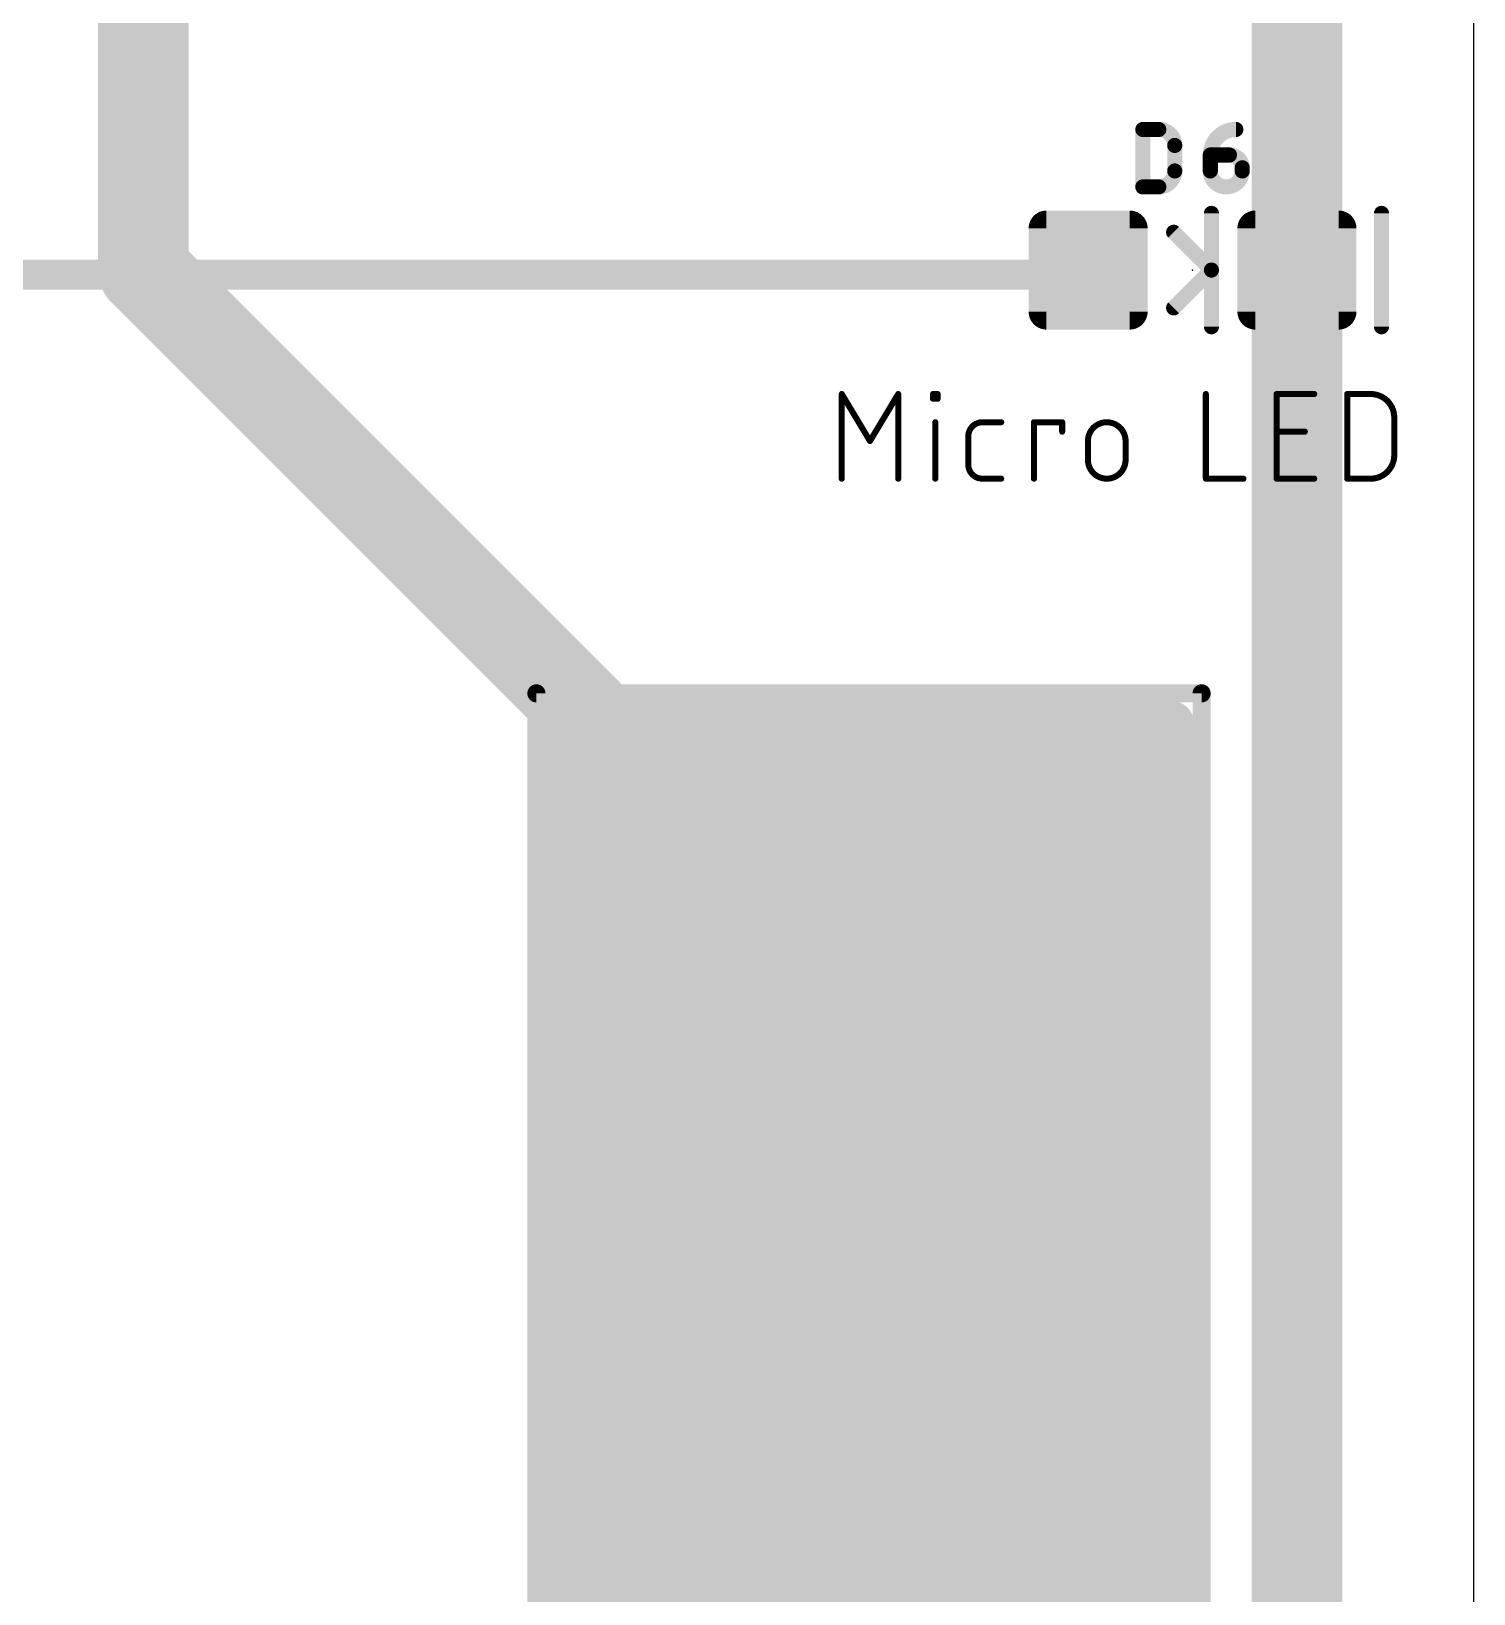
# Model space of a CAD drawing. Extents: x 0 to 6.01, y 0 to 3.
# Drawn here: x 5.523 to 6, y 1.702 to 2.219 of the extents above; entities that cross this region are included whole.
import ezdxf

# ---------------------------------------------------------------- set-up
doc = ezdxf.new("R2010")
doc.units = 0
for name, color, linetype in [('1', 12, 'CONTINUOUS'), ('16', 132, 'CONTINUOUS'), ('17', 110, 'CONTINUOUS'), ('20', 31, 'CONTINUOUS'), ('21', 253, 'CONTINUOUS'), ('23', 53, 'CONTINUOUS'), ('25', 253, 'CONTINUOUS'), ('51', 253, 'CONTINUOUS')]:
    doc.layers.add(name, color=color, linetype=linetype)

# ---------------------------------------------------------------- blocks, each defined once
blk = doc.blocks.new('RECT160000X160000R30')
at = {"const_width": 0.005906}
blk.add_lwpolyline([(0.016732, -0.01378), (0.016732, 0.01378, 0.414214), (0.01378, 0.016732), (-0.01378, 0.016732, 0.414214), (-0.016732, 0.01378), (-0.016732, -0.01378, 0.414214), (-0.01378, -0.016732), (0.01378, -0.016732, 0.414214)], format="xyb", close=True, dxfattribs=at)
blk.add_solid([(-0.01478, -0.01478), (0.01478, -0.01478), (-0.01478, 0.01478), (0.01478, 0.01478)])
blk = doc.blocks.new('ROUNDP')
at = {"const_width": 0.5}
blk.add_lwpolyline([(0, -0.25, 1), (0, 0.25, 1), (0, -0.25)], format="xyb", dxfattribs=at)

msp = doc.modelspace()

# ---------------------------------------------------------------- linework, layer by layer
at = {"layer": '1'}
for points, const_width in [([(5.941528, 2.433472), (5.941528, 2.14)], 0.03), ([(5.941528, 2.14), (5.941528, 1.541528)], 0.03), ([(5.872472, 2.14), (5.870937, 2.138465)], 0.01), ([(5.870937, 2.138465), (5.326, 2.138465)], 0.01), ([(5.7, 1.61), (5.7, 1.99)], 0.015), ([(5.7, 1.99), (5.9, 1.99)], 0.015), ([(5.9, 1.99), (5.9, 1.61)], 0.015), ([(5.7, 1.98), (5.9, 1.98)], 0.015), ([(5.7, 1.965), (5.9, 1.965)], 0.015), ([(5.7, 1.95), (5.9, 1.95)], 0.015), ([(5.7, 1.935), (5.9, 1.935)], 0.015), ([(5.7, 1.92), (5.9, 1.92)], 0.015), ([(5.7, 1.905), (5.9, 1.905)], 0.015), ([(5.7, 1.89), (5.9, 1.89)], 0.015), ([(5.7, 1.875), (5.9, 1.875)], 0.015), ([(5.7, 1.86), (5.9, 1.86)], 0.015), ([(5.7, 1.845), (5.9, 1.845)], 0.015), ([(5.7, 1.83), (5.9, 1.83)], 0.015), ([(5.7, 1.815), (5.9, 1.815)], 0.015), ([(5.7, 1.8), (5.9, 1.8)], 0.015), ([(5.7, 1.785), (5.9, 1.785)], 0.015), ([(5.7, 1.77), (5.9, 1.77)], 0.015), ([(5.7, 1.755), (5.9, 1.755)], 0.015), ([(5.7, 1.74), (5.9, 1.74)], 0.015), ([(5.7, 1.725), (5.9, 1.725)], 0.015), ([(5.7, 1.71), (5.9, 1.71)], 0.015), ([(5.7, 1.695), (5.9, 1.695)], 0.015)]:
    msp.add_lwpolyline(points, dxfattribs=dict(at, const_width=const_width))
for points, const_width in [([(5.949028, 2.14, 1), (5.934028, 2.14)], 0.015), ([(5.87424, 2.138232, 1), (5.870705, 2.141768)], 0.005), ([(5.934028, 2.14, 1), (5.949028, 2.14)], 0.015), ([(5.869169, 2.140232, 1), (5.872705, 2.136697)], 0.005), ([(5.870937, 2.135965, 1), (5.870937, 2.140965)], 0.005), ([(5.70375, 1.99, 1), (5.69625, 1.99)], 0.0075), ([(5.7, 1.99375, 1), (5.7, 1.98625)], 0.0075), ([(5.90375, 1.99, 1), (5.89625, 1.99)], 0.0075), ([(5.9, 1.98625, 1), (5.9, 1.99375)], 0.0075), ([(5.7, 1.98375, 1), (5.7, 1.97625)], 0.0075), ([(5.9, 1.97625, 1), (5.9, 1.98375)], 0.0075), ([(5.7, 1.96875, 1), (5.7, 1.96125)], 0.0075), ([(5.9, 1.96125, 1), (5.9, 1.96875)], 0.0075), ([(5.7, 1.95375, 1), (5.7, 1.94625)], 0.0075), ([(5.9, 1.94625, 1), (5.9, 1.95375)], 0.0075), ([(5.7, 1.93875, 1), (5.7, 1.93125)], 0.0075), ([(5.9, 1.93125, 1), (5.9, 1.93875)], 0.0075), ([(5.7, 1.92375, 1), (5.7, 1.91625)], 0.0075), ([(5.9, 1.91625, 1), (5.9, 1.92375)], 0.0075), ([(5.7, 1.90875, 1), (5.7, 1.90125)], 0.0075), ([(5.9, 1.90125, 1), (5.9, 1.90875)], 0.0075), ([(5.7, 1.89375, 1), (5.7, 1.88625)], 0.0075), ([(5.9, 1.88625, 1), (5.9, 1.89375)], 0.0075), ([(5.7, 1.87875, 1), (5.7, 1.87125)], 0.0075), ([(5.9, 1.87125, 1), (5.9, 1.87875)], 0.0075), ([(5.7, 1.86375, 1), (5.7, 1.85625)], 0.0075), ([(5.9, 1.85625, 1), (5.9, 1.86375)], 0.0075), ([(5.7, 1.84875, 1), (5.7, 1.84125)], 0.0075), ([(5.9, 1.84125, 1), (5.9, 1.84875)], 0.0075), ([(5.7, 1.83375, 1), (5.7, 1.82625)], 0.0075), ([(5.9, 1.82625, 1), (5.9, 1.83375)], 0.0075), ([(5.7, 1.81875, 1), (5.7, 1.81125)], 0.0075), ([(5.9, 1.81125, 1), (5.9, 1.81875)], 0.0075), ([(5.7, 1.80375, 1), (5.7, 1.79625)], 0.0075), ([(5.9, 1.79625, 1), (5.9, 1.80375)], 0.0075), ([(5.7, 1.78875, 1), (5.7, 1.78125)], 0.0075), ([(5.9, 1.78125, 1), (5.9, 1.78875)], 0.0075), ([(5.7, 1.77375, 1), (5.7, 1.76625)], 0.0075), ([(5.9, 1.76625, 1), (5.9, 1.77375)], 0.0075), ([(5.7, 1.75875, 1), (5.7, 1.75125)], 0.0075), ([(5.9, 1.75125, 1), (5.9, 1.75875)], 0.0075), ([(5.7, 1.74375, 1), (5.7, 1.73625)], 0.0075), ([(5.9, 1.73625, 1), (5.9, 1.74375)], 0.0075), ([(5.7, 1.72875, 1), (5.7, 1.72125)], 0.0075), ([(5.9, 1.72125, 1), (5.9, 1.72875)], 0.0075), ([(5.7, 1.71375, 1), (5.7, 1.70625)], 0.0075), ([(5.9, 1.70625, 1), (5.9, 1.71375)], 0.0075), ([(5.7, 1.69875, 1), (5.7, 1.69125)], 0.0075), ([(5.9, 1.69125, 1), (5.9, 1.69875)], 0.0075)]:
    msp.add_lwpolyline(points, format="xyb", dxfattribs=dict(at, const_width=const_width))
at = {"layer": '16', "const_width": 0.03}
for points in [[(5.56, 2.884), (5.56, 2.14)], [(5.75, 1.95), (5.56, 2.14)]]:
    msp.add_lwpolyline(points, dxfattribs=at)
at = {"layer": '16', "const_width": 0.015}
for points in [[(5.565303, 2.145303, 1), (5.554697, 2.134697)], [(5.5525, 2.14, 1), (5.5675, 2.14)], [(5.744697, 1.944697, 1), (5.755303, 1.955303)]]:
    msp.add_lwpolyline(points, format="xyb", dxfattribs=at)
at = {"layer": '20'}
msp.add_line((6, 0), (6, 3), dxfattribs=at)
at = {"layer": '21'}
for points, const_width in [([(5.9695, 2.15875), (5.9695, 2.12125)], 0.005), ([(5.69, 0.8), (5.69, 2)], 0.006), ([(5.69, 2), (5.91, 2)], 0.006), ([(5.91, 2), (5.91, 0.8)], 0.006)]:
    msp.add_lwpolyline(points, dxfattribs=dict(at, const_width=const_width))
for points, const_width in [([(5.97075, 2.15875, 1), (5.96825, 2.15875)], 0.0025), ([(5.96825, 2.12125, 1), (5.97075, 2.12125)], 0.0025), ([(5.6915, 2, 1), (5.6885, 2)], 0.003), ([(5.69, 2.0015, 1), (5.69, 1.9985)], 0.003), ([(5.9115, 2, 1), (5.9085, 2)], 0.003), ([(5.91, 1.9985, 1), (5.91, 2.0015)], 0.003)]:
    msp.add_lwpolyline(points, format="xyb", dxfattribs=dict(at, const_width=const_width))
at = {"layer": '23'}
msp.add_point((5.907, 2.14), dxfattribs=at)
at = {"layer": '25'}
for points, const_width in [([(5.890562, 2.1675), (5.890562, 2.1865)], 0.005), ([(5.890562, 2.1865), (5.89584, 2.1865)], 0.005), ([(5.901118, 2.181222), (5.901118, 2.172778)], 0.005), ([(5.912882, 2.178055), (5.919216, 2.178055)], 0.005), ([(5.912882, 2.172778), (5.912882, 2.178055)], 0.005), ([(5.923438, 2.173833), (5.923438, 2.172778)], 0.005), ([(5.89584, 2.1675), (5.890562, 2.1675)], 0.005), ([(5.791, 2.071), (5.791, 2.099)], 0.002), ([(5.791, 2.099), (5.800333, 2.083444)], 0.002), ([(5.800333, 2.083444), (5.809667, 2.099)], 0.002), ([(5.809667, 2.099), (5.809667, 2.071)], 0.002), ([(5.821155, 2.097444), (5.821155, 2.099)], 0.002), ([(5.821155, 2.099), (5.822711, 2.099)], 0.002), ([(5.822711, 2.097444), (5.821155, 2.097444)], 0.002), ([(5.822711, 2.099), (5.822711, 2.097444)], 0.002), ([(5.911404, 2.099), (5.911404, 2.071)], 0.002), ([(5.934803, 2.071), (5.934803, 2.099)], 0.002), ([(5.934803, 2.099), (5.947248, 2.099)], 0.002), ([(5.958154, 2.071), (5.958154, 2.099)], 0.002), ([(5.958154, 2.099), (5.965932, 2.099)], 0.002), ([(5.821933, 2.071), (5.821933, 2.089667)], 0.002), ([(5.837506, 2.089667), (5.843728, 2.089667)], 0.002), ([(5.854554, 2.071), (5.854554, 2.089667)], 0.002), ([(5.854554, 2.089667), (5.863888, 2.089667)], 0.002), ([(5.863888, 2.089667), (5.863888, 2.086555)], 0.002), ([(5.97371, 2.091222), (5.97371, 2.078778)], 0.002), ([(5.83284, 2.075667), (5.83284, 2.085)], 0.002), ([(5.87241, 2.077222), (5.87241, 2.083444)], 0.002), ([(5.884855, 2.083444), (5.884855, 2.077222)], 0.002), ([(5.934803, 2.086555), (5.944137, 2.086555)], 0.002), ([(5.843728, 2.071), (5.837506, 2.071)], 0.002), ([(5.911404, 2.071), (5.923848, 2.071)], 0.002), ([(5.947248, 2.071), (5.934803, 2.071)], 0.002), ([(5.965932, 2.071), (5.958154, 2.071)], 0.002)]:
    msp.add_lwpolyline(points, dxfattribs=dict(at, const_width=const_width))
for points, const_width in [([(5.891812, 2.1865, 1), (5.889312, 2.1865)], 0.0025), ([(5.890562, 2.18775, 1), (5.890562, 2.18525)], 0.0025), ([(5.901118, 2.181222, 0.414214), (5.89584, 2.1865)], 0.005), ([(5.89584, 2.18775, 1), (5.89584, 2.18525)], 0.0025), ([(5.89584, 2.18525, 1), (5.89584, 2.18775)], 0.0025), ([(5.921327, 2.1865, 0.414209), (5.912882, 2.178055)], 0.005), ([(5.921327, 2.18525, 1), (5.921327, 2.18775)], 0.0025), ([(5.902368, 2.181222, 1), (5.899868, 2.181222)], 0.0025), ([(5.899868, 2.181222, 1), (5.902368, 2.181222)], 0.0025), ([(5.912882, 2.179305, 1), (5.912882, 2.176805)], 0.0025), ([(5.914132, 2.178055, 1), (5.911632, 2.178055)], 0.0025), ([(5.911632, 2.178055, 1), (5.914132, 2.178055)], 0.0025), ([(5.923438, 2.173833, 0.414214), (5.919216, 2.178055)], 0.005), ([(5.919216, 2.179305, 1), (5.919216, 2.176805)], 0.0025), ([(5.919216, 2.176805, 1), (5.919216, 2.179305)], 0.0025), ([(5.924688, 2.173833, 1), (5.922188, 2.173833)], 0.0025), ([(5.89584, 2.1675, 0.41422), (5.901118, 2.172778)], 0.005), ([(5.902368, 2.172778, 1), (5.899868, 2.172778)], 0.0025), ([(5.899868, 2.172778, 1), (5.902368, 2.172778)], 0.0025), ([(5.912882, 2.172778, 1), (5.923438, 2.172778)], 0.005), ([(5.914132, 2.172778, 1), (5.911632, 2.172778)], 0.0025), ([(5.911632, 2.172778, 1), (5.914132, 2.172778)], 0.0025), ([(5.924688, 2.172778, 1), (5.922188, 2.172778)], 0.0025), ([(5.922188, 2.173833, 1), (5.924688, 2.173833)], 0.0025), ([(5.922188, 2.172778, 1), (5.924688, 2.172778)], 0.0025), ([(5.890562, 2.16875, 1), (5.890562, 2.16625)], 0.0025), ([(5.889312, 2.1675, 1), (5.891812, 2.1675)], 0.0025), ([(5.89584, 2.16875, 1), (5.89584, 2.16625)], 0.0025), ([(5.89584, 2.16625, 1), (5.89584, 2.16875)], 0.0025), ([(5.7915, 2.099, 1), (5.7905, 2.099)], 0.001), ([(5.791429, 2.099257, 1), (5.790571, 2.098743)], 0.001), ([(5.810167, 2.099, 1), (5.809167, 2.099)], 0.001), ([(5.810095, 2.098743, 1), (5.809238, 2.099257)], 0.001), ([(5.821655, 2.099, 1), (5.820655, 2.099)], 0.001), ([(5.821155, 2.0995, 1), (5.821155, 2.0985)], 0.001), ([(5.821155, 2.097944, 1), (5.821155, 2.096944)], 0.001), ([(5.823211, 2.099, 1), (5.822211, 2.099)], 0.001), ([(5.822711, 2.0985, 1), (5.822711, 2.0995)], 0.001), ([(5.822711, 2.096944, 1), (5.822711, 2.097944)], 0.001), ([(5.911904, 2.099, 1), (5.910904, 2.099)], 0.001), ([(5.935303, 2.099, 1), (5.934303, 2.099)], 0.001), ([(5.934803, 2.0995, 1), (5.934803, 2.0985)], 0.001), ([(5.947248, 2.0985, 1), (5.947248, 2.0995)], 0.001), ([(5.958654, 2.099, 1), (5.957654, 2.099)], 0.001), ([(5.958154, 2.0995, 1), (5.958154, 2.0985)], 0.001), ([(5.97371, 2.091222, 0.414214), (5.965932, 2.099)], 0.002), ([(5.965932, 2.0995, 1), (5.965932, 2.0985)], 0.001), ([(5.965932, 2.0985, 1), (5.965932, 2.0995)], 0.001), ([(5.820655, 2.097444, 1), (5.821655, 2.097444)], 0.001), ([(5.822211, 2.097444, 1), (5.823211, 2.097444)], 0.001), ([(5.822433, 2.089667, 1), (5.821433, 2.089667)], 0.001), ([(5.837506, 2.089667, 0.414214), (5.83284, 2.085)], 0.002), ([(5.837506, 2.090167, 1), (5.837506, 2.089167)], 0.001), ([(5.837506, 2.089167, 1), (5.837506, 2.090167)], 0.001), ([(5.843728, 2.089167, 1), (5.843728, 2.090167)], 0.001), ([(5.855054, 2.089667, 1), (5.854054, 2.089667)], 0.001), ([(5.854554, 2.090167, 1), (5.854554, 2.089167)], 0.001), ([(5.864388, 2.089667, 1), (5.863388, 2.089667)], 0.001), ([(5.863888, 2.089167, 1), (5.863888, 2.090167)], 0.001), ([(5.884855, 2.083444, 1), (5.87241, 2.083444)], 0.002), ([(5.97421, 2.091222, 1), (5.97321, 2.091222)], 0.001), ([(5.97321, 2.091222, 1), (5.97421, 2.091222)], 0.001), ([(5.799905, 2.083702, 1), (5.800762, 2.083187)], 0.001), ([(5.799905, 2.083187, 1), (5.800762, 2.083702)], 0.001), ([(5.83334, 2.085, 1), (5.83234, 2.085)], 0.001), ([(5.83234, 2.085, 1), (5.83334, 2.085)], 0.001), ([(5.863388, 2.086555, 1), (5.864388, 2.086555)], 0.001), ([(5.87291, 2.083444, 1), (5.87191, 2.083444)], 0.001), ([(5.87191, 2.083444, 1), (5.87291, 2.083444)], 0.001), ([(5.885355, 2.083444, 1), (5.884355, 2.083444)], 0.001), ([(5.884355, 2.083444, 1), (5.885355, 2.083444)], 0.001), ([(5.934803, 2.087055, 1), (5.934803, 2.086055)], 0.001), ([(5.944137, 2.086055, 1), (5.944137, 2.087055)], 0.001), ([(5.87241, 2.077222, 1), (5.884855, 2.077222)], 0.002), ([(5.87291, 2.077222, 1), (5.87191, 2.077222)], 0.001), ([(5.87191, 2.077222, 1), (5.87291, 2.077222)], 0.001), ([(5.885355, 2.077222, 1), (5.884355, 2.077222)], 0.001), ([(5.884355, 2.077222, 1), (5.885355, 2.077222)], 0.001), ([(5.965932, 2.071, 0.414218), (5.97371, 2.078778)], 0.002), ([(5.97421, 2.078778, 1), (5.97321, 2.078778)], 0.001), ([(5.97321, 2.078778, 1), (5.97421, 2.078778)], 0.001), ([(5.83284, 2.075667, 0.414214), (5.837506, 2.071)], 0.002), ([(5.83334, 2.075667, 1), (5.83234, 2.075667)], 0.001), ([(5.83234, 2.075667, 1), (5.83334, 2.075667)], 0.001), ([(5.7905, 2.071, 1), (5.7915, 2.071)], 0.001), ([(5.809167, 2.071, 1), (5.810167, 2.071)], 0.001), ([(5.821433, 2.071, 1), (5.822433, 2.071)], 0.001), ([(5.837506, 2.0715, 1), (5.837506, 2.0705)], 0.001), ([(5.837506, 2.0705, 1), (5.837506, 2.0715)], 0.001), ([(5.843728, 2.0705, 1), (5.843728, 2.0715)], 0.001), ([(5.854054, 2.071, 1), (5.855054, 2.071)], 0.001), ([(5.911404, 2.0715, 1), (5.911404, 2.0705)], 0.001), ([(5.910904, 2.071, 1), (5.911904, 2.071)], 0.001), ([(5.923848, 2.0705, 1), (5.923848, 2.0715)], 0.001), ([(5.934803, 2.0715, 1), (5.934803, 2.0705)], 0.001), ([(5.934303, 2.071, 1), (5.935303, 2.071)], 0.001), ([(5.947248, 2.0705, 1), (5.947248, 2.0715)], 0.001), ([(5.958154, 2.0715, 1), (5.958154, 2.0705)], 0.001), ([(5.957654, 2.071, 1), (5.958654, 2.071)], 0.001), ([(5.965932, 2.0715, 1), (5.965932, 2.0705)], 0.001), ([(5.965932, 2.0705, 1), (5.965932, 2.0715)], 0.001)]:
    msp.add_lwpolyline(points, format="xyb", dxfattribs=dict(at, const_width=const_width))
at = {"layer": '51', "const_width": 0.005}
for points in [[(5.91325, 2.15875), (5.91325, 2.14)], [(5.91325, 2.14), (5.90075, 2.1525)], [(5.91325, 2.14), (5.90075, 2.1275)], [(5.91325, 2.14), (5.91325, 2.12125)]]:
    msp.add_lwpolyline(points, dxfattribs=at)
at = {"layer": '51', "const_width": 0.0025}
for points in [[(5.9145, 2.15875, 1), (5.912, 2.15875)], [(5.901634, 2.153384, 1), (5.899866, 2.151616)], [(5.9145, 2.14, 1), (5.912, 2.14)], [(5.912, 2.14, 1), (5.9145, 2.14)], [(5.914134, 2.139116, 1), (5.912366, 2.140884)], [(5.912366, 2.139116, 1), (5.914134, 2.140884)], [(5.899866, 2.128384, 1), (5.901634, 2.126616)], [(5.912, 2.12125, 1), (5.9145, 2.12125)]]:
    msp.add_lwpolyline(points, format="xyb", dxfattribs=at)

# ---------------------------------------------------------------- block references
at = {"layer": '1', "rotation": 270}
for p in [(5.872472, 2.14), (5.941528, 2.14)]:
    msp.add_blockref('RECT160000X160000R30', p, dxfattribs=at)
at = {"layer": '17', "xscale": 0.066, "yscale": 0.066, "rotation": 270}
for p in [(5.75, 1.95), (5.75, 1.95), (5.85, 1.95), (5.85, 1.95), (5.75, 1.85), (5.75, 1.85), (5.85, 1.85), (5.85, 1.85), (5.75, 1.75), (5.75, 1.75), (5.85, 1.75), (5.85, 1.75)]:
    msp.add_blockref('ROUNDP', p, dxfattribs=at)

doc.saveas('drawing.dxf')
